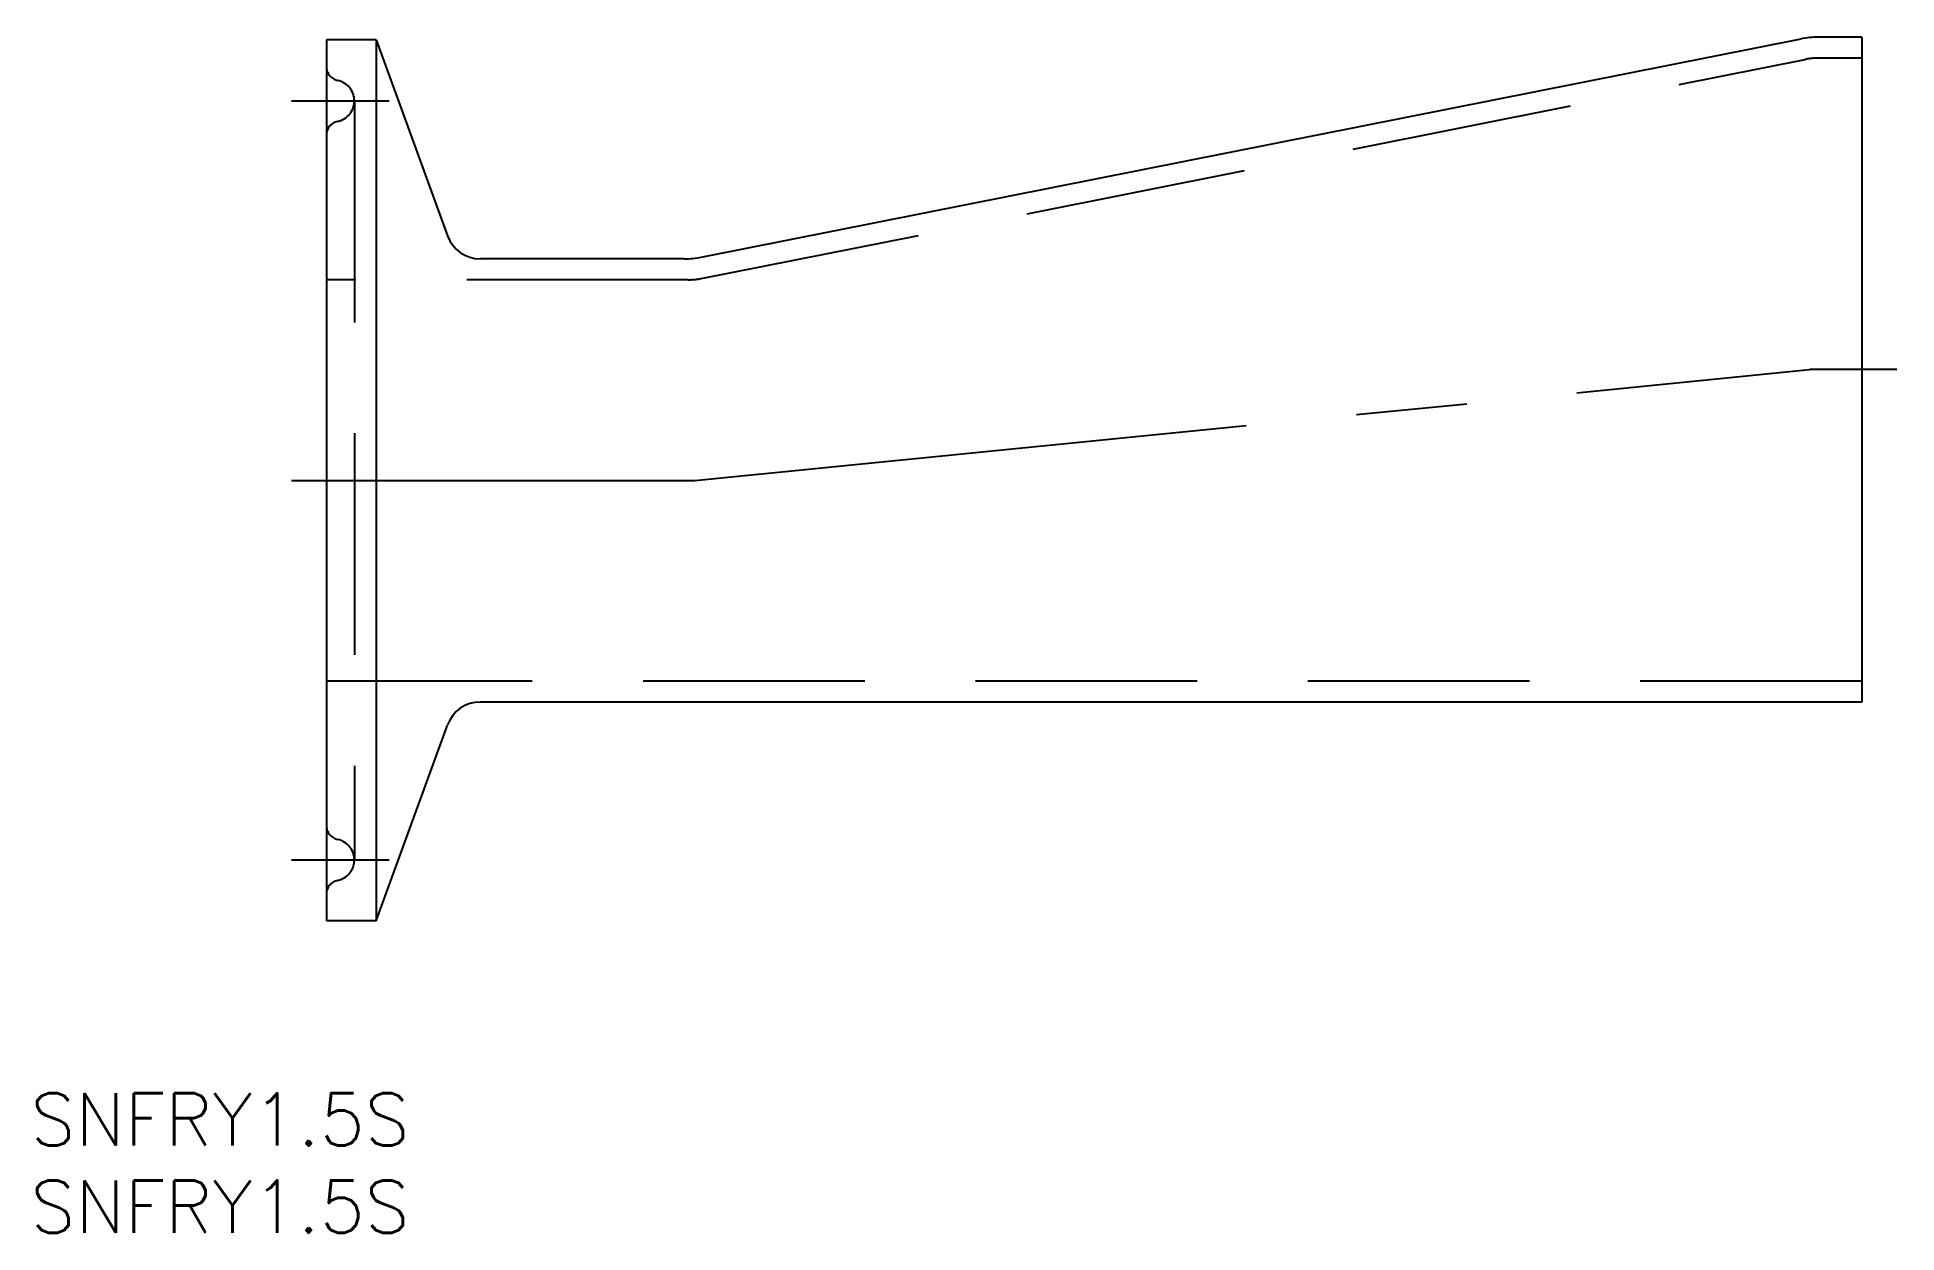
# Model space of a CAD drawing. Extents: x -17 to 90, y -43 to 25.
import ezdxf

# ---------------------------------------------------------------- set-up
doc = ezdxf.new("R2010")
doc.units = 0
doc.linetypes.add('CENTER', pattern=[50.8, 31.75, -6.35, 6.35, -6.35])
doc.linetypes.add('DASHED', pattern=[19.05, 12.7, -6.35])
doc.layers.get('0').update_dxf_attribs({"linetype": 'CONTINUOUS'})
doc.layers.add('CENTER', color=1, linetype='CENTER')
doc.styles.get("Standard").update_dxf_attribs({"font": 'txt.shx', "height": 3, "bigfont": 'bigfont.shx'})

msp = doc.modelspace()

# ---------------------------------------------------------------- linework, layer by layer
at = {"color": 7, "linetype": 'CONTINUOUS'}
for p, q in [((0, 25.25), (0, -25.25)), ((2.85, 25.25), (0, 25.25)), ((2.85, 25.25), (6.94, 14.02)), ((2.85, 25.25), (2.85, -25.25)), ((21.48, 12.8), (84.52, 25.3)), ((88, 25.4), (85.49, 25.4)), ((88, 25.4), (88, -12.7)), ((20.51, 12.7), (8.82, 12.7)), ((88, -12.7), (8.82, -12.7)), ((2.85, -25.25), (6.94, -14.02)), ((2.85, -25.25), (0, -25.25))]:
    msp.add_line(p, q, dxfattribs=at)
at = {"color": 3, "linetype": 'DASHED'}
for p, q in [((21.48, 11.57), (84.75, 24.13)), ((88, 24.2), (85.49, 24.2)), ((1.6, 21.75), (1.6, -21.75)), ((20.74, 11.5), (0, 11.5)), ((88, -11.5), (0, -11.5))]:
    msp.add_line(p, q, dxfattribs=at)
at = {"color": 7, "linetype": 'CONTINUOUS'}
for centre, radius, start, end in [((85.49, 20.4), 5, 90, 101.2238), ((8.82, 14.7), 2, 200, 270), ((20.51, 17.7), 5, 270, 281.2238), ((8.82, -14.7), 2, 90, 160)]:
    msp.add_arc(centre, radius, start, end, dxfattribs=at)
at = {"color": 3, "linetype": 'DASHED'}
for centre, radius, start, end in [((0.8, 23.71), 0.8, 180, 258.463), ((85.49, 20.4), 3.8, 90, 101.2238), ((0.4, 21.75), 1.2, 281.537, 78.463), ((0.8, 19.79), 0.8, 101.537, 180), ((20.74, 15.3), 3.8, 270, 281.2238), ((0.8, -19.79), 0.8, 180, 258.463), ((0.4, -21.75), 1.2, 281.537, 78.463), ((0.8, -23.71), 0.8, 101.537, 180)]:
    msp.add_arc(centre, radius, start, end, dxfattribs=at)
at = {"layer": 'CENTER', "color": 1, "linetype": 'CENTER'}
for p, q in [((-2, 21.75), (3.6, 21.75)), ((21.12, 0), (85, 6.35)), ((90, 6.35), (85, 6.35)), ((-2, 0), (21.12, 0)), ((-2, -21.75), (3.6, -21.75))]:
    msp.add_line(p, q, dxfattribs=at)

# ---------------------------------------------------------------- texts
at = {"color": 7, "linetype": 'CONTINUOUS'}
for p in [(-16.96, -38.12), (-16.96, -43.12)]:
    msp.add_text('SNFRY1.5S', height=3, dxfattribs=at).set_placement(p)

doc.saveas('drawing.dxf')
